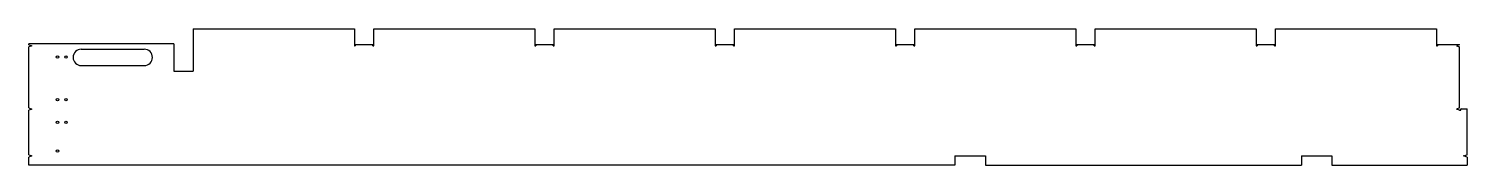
# Model space of a CAD drawing. Extents: x 39 to 3900, y -9 to 358.
import ezdxf

# ---------------------------------------------------------------- set-up
doc = ezdxf.new("R2010")
doc.units = 0
doc.layers.get('0').update_dxf_attribs({"linetype": 'CONTINUOUS'})

msp = doc.modelspace()

# ---------------------------------------------------------------- linework, layer by layer
for p, q in [((480.3, 358), (913.2, 358)), ((480.3, 358), (480.3, 244)), ((913.2, 358), (913.2, 312)), ((965.2, 358), (1397.2, 358)), ((965.2, 312), (965.2, 358)), ((1397.2, 358), (1397.2, 312)), ((1449.2, 358), (1881.2, 358)), ((1449.2, 312), (1449.2, 358)), ((1881.2, 358), (1881.2, 312)), ((1933.2, 358), (2365.2, 358)), ((1933.2, 312), (1933.2, 358)), ((2365.2, 358), (2365.2, 312)), ((2417.2, 358), (2849.2, 358)), ((2417.2, 312), (2417.2, 358)), ((2849.2, 358), (2849.2, 312)), ((2901.2, 312), (2901.2, 358)), ((2901.2, 358), (3333.2, 358)), ((3333.2, 358), (3333.2, 312)), ((3385.2, 358), (3817.2, 358)), ((3385.2, 312), (3385.2, 358)), ((3817.2, 358), (3817.2, 312)), ((428.3, 317), (39.3, 317)), ((39.3, 315), (39.3, 317)), ((39.3, 315), (47.3, 312)), ((47.3, 312), (39.3, 309)), ((39.3, 145), (39.3, 309)), ((428.3, 317), (428.3, 244)), ((913.2, 312), (915.7, 312)), ((915.7, 316), (962.7, 316)), ((915.7, 316), (915.7, 312)), ((962.7, 312), (962.7, 316)), ((962.7, 312), (965.2, 312)), ((1397.2, 312), (1399.7, 312)), ((1399.7, 316), (1446.7, 316)), ((1399.7, 316), (1399.7, 312)), ((1446.7, 312), (1446.7, 316)), ((1446.7, 312), (1449.2, 312)), ((1881.2, 312), (1883.7, 312)), ((1883.7, 316), (1930.7, 316)), ((1883.7, 316), (1883.7, 312)), ((1930.7, 312), (1930.7, 316)), ((1930.7, 312), (1933.2, 312)), ((2365.2, 312), (2367.7, 312)), ((2367.7, 316), (2414.7, 316)), ((2367.7, 316), (2367.7, 312)), ((2414.7, 312), (2414.7, 316)), ((2414.7, 312), (2417.2, 312)), ((2849.2, 312), (2851.7, 312)), ((2851.7, 316), (2898.7, 316)), ((2851.7, 316), (2851.7, 312)), ((2898.7, 312), (2898.7, 316)), ((2898.7, 312), (2901.2, 312)), ((3333.2, 312), (3335.7, 312)), ((3335.7, 316), (3382.7, 316)), ((3335.7, 316), (3335.7, 312)), ((3382.7, 312), (3382.7, 316)), ((3382.7, 312), (3385.2, 312)), ((3817.2, 312), (3819.7, 312)), ((3819.7, 316), (3879.3, 316)), ((3819.7, 316), (3819.7, 312)), ((3879.3, 315), (3871.3, 312)), ((3871.3, 312), (3879.3, 309)), ((3879.3, 315), (3879.3, 316)), ((3879.3, 145), (3879.3, 309)), ((180.2, 303), (349.3, 303)), ((180.2, 259), (349.3, 259)), ((428.3, 244), (480.3, 244)), ((39.3, 145), (47.2, 142)), ((47.2, 142), (39.3, 139)), ((39.3, 19), (39.3, 139)), ((3879.3, 145), (3871.3, 142)), ((3879.3, 139), (3871.3, 142)), ((3879.3, 139), (3882.3, 139)), ((3882.3, 139), (3882.3, 142)), ((3883.3, 143), (3899.8, 143)), ((3899.8, 19), (3899.8, 143)), ((39.3, 19), (47.2, 16)), ((47.2, 16), (39.3, 13)), ((39.3, -9), (39.3, 13)), ((2524.8, 16), (2606.8, 16)), ((2524.8, 16), (2524.8, -9)), ((2606.8, 16), (2606.8, -9)), ((3454.8, 16), (3536.8, 16)), ((3454.8, 16), (3454.8, -9)), ((3536.8, 16), (3536.8, -9)), ((3889.8, 16), (3899.8, 19)), ((3899.8, 13), (3889.8, 16)), ((3899.8, 13), (3899.8, -9)), ((2524.8, -9), (39.3, -9)), ((2606.8, -9), (3454.8, -9)), ((3536.8, -9), (3899.8, -9))]:
    msp.add_line(p, q)
for centre in [(116.4, 281.7), (138.9, 281.7), (116.4, 167.1), (138.9, 167.1), (116.4, 106.3), (138.9, 106.3), (116.4, 29.3)]:
    msp.add_circle(centre, 3.25)
for centre, radius, start, end in [((180.2, 281), 22, 90, 270), ((349.3, 281), 22, 270, 90), ((3883.3, 142), 1, 90, 180)]:
    msp.add_arc(centre, radius, start, end)

doc.saveas('drawing.dxf')
